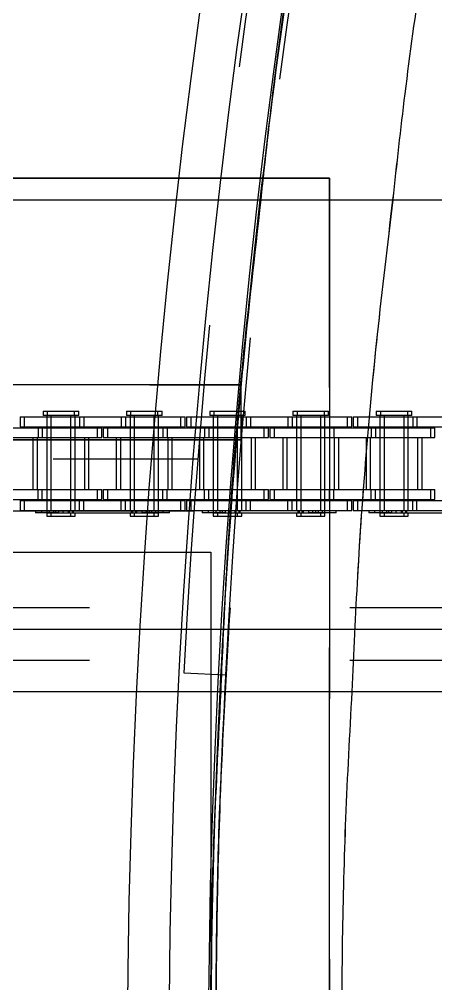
# Model space of a CAD drawing. Header units: metres. Extents: x 0 to 21025, y 0 to 14850.
# Drawn here: x 5934.5 to 5998, y 9002.1 to 9149.1 of the extents above; entities that cross this region are included whole.
import ezdxf

# ---------------------------------------------------------------- set-up
doc = ezdxf.new("R2010")
doc.units = ezdxf.units.M
doc.header["$LTSCALE"] = 25
doc.linetypes.add('HIDDEN2', pattern=[4.7625, 3.175, -1.5875])
for name, color, linetype in [('SL1', 8, 'Continuous'), ('SL4', 4, 'Continuous'), ('ST1', 7, 'HIDDEN2')]:
    doc.layers.add(name, color=color, linetype=linetype)

msp = doc.modelspace()

# ---------------------------------------------------------------- linework, layer by layer
at = {"layer": 'SL1'}
for radius, start, end in [(1215.5, 134.237972, 198.531491), (1170.7, 134.797453, 201.234448), (1164.35, 135.073034, 201.439244), (1158.35, 135.318064, 201.542777), (1158, 166.452914, 173.468343), (1158, 173.468343, 177.192224), (1221.5, 177.338295, 198.704246), (1158, 177.192224, 201.546982)]:
    msp.add_arc((7121.687, 8989.894), radius, start, end, dxfattribs=at)
for points, knots in [([(5996.058, 9261.149), (5994.359, 9254.179), (5989.693, 9235.041), (5983.359, 9203.43), (5977.177, 9167.093), (5973.212, 9139.797), (5971.648, 9124.836), (5971.311, 9121.619)], [0, 0, 0, 0, 0.1517631, 0.4167122, 0.6817795, 0.9315634, 1, 1, 1, 1]), ([(5971.356, 9121.619), (5972.02, 9127.678), (5974.046, 9146.189), (5978.724, 9176.994), (5985.277, 9213.267), (5991.096, 9241.326), (5994.992, 9256.967), (5996.034, 9261.149)], [0, 0, 0, 0, 0.1289534, 0.3939608, 0.6589681, 0.9088334, 1, 1, 1, 1]), ([(5991.484, 9121.619), (5992.078, 9127.005), (5994.021, 9144.63), (5998.565, 9174.346), (6005.011, 9210.006), (6011.064, 9238.952), (6015.255, 9255.68), (6016.625, 9261.149)], [0, 0, 0, 0, 0.1145785, 0.3749181, 0.6353739, 0.8808121, 1, 1, 1, 1]), ([(5991.485, 9121.619), (5992.079, 9127.005), (5994.022, 9144.632), (5998.565, 9174.346), (6005.012, 9210.006), (6011.065, 9238.951), (6015.255, 9255.681), (6016.625, 9261.149)], [0, 0, 0, 0, 0.1145785, 0.3749558, 0.6353331, 0.8808329, 1, 1, 1, 1]), ([(5971.311, 9121.619), (5970.355, 9113.097), (5968.083, 9092.836), (5966.107, 9067.814), (5965.406, 9051.315), (5965.206, 9046.619)], [0, 0, 0, 0, 0.3417896, 0.8126272, 1, 1, 1, 1]), ([(5965.229, 9046.619), (5965.503, 9052.746), (5966.336, 9071.387), (5968.375, 9096.407), (5970.601, 9115.232), (5971.356, 9121.619)], [0, 0, 0, 0, 0.2444679, 0.7436972, 1, 1, 1, 1]), ([(5985.251, 9046.619), (5985.517, 9052.496), (5986.338, 9070.675), (5988.401, 9095.696), (5990.67, 9114.771), (5991.485, 9121.619)], [0, 0, 0, 0, 0.2344662, 0.725208, 1, 1, 1, 1]), ([(5966.633, 9059.415), (5966.049, 9049.572), (5964.678, 9026.42), (5964.507, 9003.226), (5964.409, 8989.894)], [0, 0, 0, 0, 0.4251521, 1, 1, 1, 1]), ([(5964.409, 8989.894), (5964.494, 9002.014), (5964.647, 9023.843), (5965.827, 9045.639), (5966.352, 9055.333)], [0, 0, 0, 0, 0.5552439, 1, 1, 1, 1]), ([(6044.611, 8564.602), (6040.589, 8574.789), (6032.276, 8596.749), (6020.557, 8630.799), (6009.486, 8666.714), (5999.586, 8702.97), (5990.867, 8739.529), (5983.34, 8776.35), (5977.131, 8812.692), (5972.169, 8848.5), (5968.381, 8883.733), (5965.676, 8919.064), (5964.038, 8954.463), (5963.532, 8990.607), (5963.878, 9021.344), (5964.888, 9040.235), (5965.229, 9046.619)], [0.84982487, 0.84982487, 0.84982487, 0.84982487, 0.85984925, 0.87131388, 0.88277851, 0.89424315, 0.90570778, 0.91717241, 0.92863704, 0.93944661, 0.95025617, 0.96106573, 0.97187529, 0.98268486, 0.99414949, 1, 1, 1, 1]), ([(5965.206, 9046.619), (5964.845, 9039.522), (5963.884, 9020.628), (5963.527, 8989.177), (5964.084, 8952.316), (5965.924, 8914.775), (5968.967, 8877.317), (5973.227, 8839.975), (5978.696, 8802.792), (5985.241, 8766.51), (5992.777, 8731.153), (6001.221, 8696.739), (6010.713, 8662.599), (6021.246, 8628.764), (6032.529, 8596.081), (6040.589, 8574.789), (6044.611, 8564.602)], [0, 0, 0, 0, 0.00650388, 0.01731482, 0.02878053, 0.04024223, 0.05171025, 0.06317335, 0.07463632, 0.08610441, 0.09691127, 0.10772084, 0.11853291, 0.12933952, 0.14015047, 0.15017477, 0.15017477, 0.15017477, 0.15017477]), ([(6063.529, 8571.149), (6059.419, 8581.536), (6051.099, 8603.501), (6039.458, 8637.358), (6028.585, 8672.673), (6018.865, 8708.319), (6010.306, 8744.263), (6002.92, 8780.467), (5996.83, 8816.196), (5991.965, 8851.403), (5988.256, 8886.042), (5985.611, 8920.777), (5984.016, 8955.58), (5983.534, 8991.114), (5983.892, 9021.479), (5984.904, 9040.198), (5985.251, 9046.619)], [0.84933416, 0.84933416, 0.84933416, 0.84933416, 0.85973185, 0.87119599, 0.88265612, 0.89412257, 0.90558411, 0.91704551, 0.92851203, 0.9393174, 0.9501255, 0.96093609, 0.97174122, 0.98255069, 0.99401483, 1, 1, 1, 1]), ([(6063.529, 8571.149), (6059.419, 8581.536), (6051.099, 8603.5), (6039.458, 8637.359), (6028.586, 8672.672), (6018.865, 8708.32), (6010.307, 8744.264), (6002.92, 8780.467), (5996.83, 8816.197), (5991.966, 8851.403), (5988.256, 8886.042), (5985.612, 8920.778), (5984.017, 8955.58), (5983.534, 8991.114), (5983.893, 9021.478), (5984.904, 9040.197), (5985.251, 9046.619)], [0.84933417, 0.84933417, 0.84933417, 0.84933417, 0.85973185, 0.87119491, 0.88265798, 0.89412105, 0.90558411, 0.91704718, 0.92851025, 0.93931833, 0.95012642, 0.96093451, 0.97174259, 0.98255068, 0.99401375, 1, 1, 1, 1])]:
    msp.add_open_spline(points, degree=3, knots=knots, dxfattribs=at)
at = {"layer": 'SL4'}
for p, q in [((5540.514, 9121.619), (6330.271, 9121.619)), ((5540.514, 9056.144), (6330.277, 9056.144)), ((6490.517, 9046.619), (5540.514, 9046.619))]:
    msp.add_line(p, q, dxfattribs=at)
at = {"layer": 'ST1'}
for p, q in [((5981.821, 9124.894), (5907.774, 9124.894)), ((5907.774, 9124.894), (5981.821, 9124.894)), ((5981.821, 8854.894), (5981.821, 9124.894)), ((5981.821, 9124.894), (5981.821, 8854.894)), ((5968.321, 9093.394), (5835.321, 9093.394)), ((5835.321, 9093.394), (5968.321, 9093.394)), ((5967.598, 9084.994), (5968.321, 9093.394)), ((5968.321, 9084.994), (5968.321, 9093.394)), ((5968.321, 9084.994), (5968.321, 9093.394)), ((5938.13, 9089.384), (5942.927, 9089.384)), ((5938.13, 9089.384), (5938.13, 9088.725)), ((5942.927, 9088.725), (5938.13, 9088.725)), ((5938.683, 9088.725), (5938.683, 9074.227)), ((5938.769, 9089.384), (5938.769, 9088.725)), ((5939.322, 9088.725), (5939.322, 9074.227)), ((5942.373, 9074.227), (5942.373, 9088.725)), ((5942.927, 9089.384), (5943.566, 9089.384)), ((5942.927, 9088.725), (5942.927, 9089.384)), ((5943.566, 9088.725), (5942.927, 9088.725)), ((5943.012, 9074.227), (5943.012, 9088.725)), ((5943.566, 9088.725), (5943.566, 9089.384)), ((5950.83, 9089.384), (5955.627, 9089.384)), ((5950.83, 9089.384), (5950.83, 9088.725)), ((5955.627, 9088.725), (5950.83, 9088.725)), ((5951.383, 9088.725), (5951.383, 9074.227)), ((5951.469, 9089.384), (5951.469, 9088.725)), ((5952.022, 9088.725), (5952.022, 9074.227)), ((5955.073, 9074.227), (5955.073, 9088.725)), ((5955.627, 9089.384), (5956.266, 9089.384)), ((5955.627, 9088.725), (5955.627, 9089.384)), ((5956.266, 9088.725), (5955.627, 9088.725)), ((5955.712, 9074.227), (5955.712, 9088.725)), ((5956.266, 9088.725), (5956.266, 9089.384)), ((5963.53, 9089.384), (5968.327, 9089.384)), ((5963.53, 9089.384), (5963.53, 9088.725)), ((5968.327, 9088.725), (5963.53, 9088.725)), ((5964.083, 9088.725), (5964.083, 9074.227)), ((5964.169, 9089.384), (5964.169, 9088.725)), ((5964.722, 9088.725), (5964.722, 9074.227)), ((5967.773, 9074.227), (5967.773, 9088.725)), ((5968.327, 9089.384), (5968.966, 9089.384)), ((5968.327, 9088.725), (5968.327, 9089.384)), ((5968.966, 9088.725), (5968.327, 9088.725)), ((5968.412, 9074.227), (5968.412, 9088.725)), ((5968.966, 9088.725), (5968.966, 9089.384)), ((5976.23, 9089.384), (5981.027, 9089.384)), ((5976.23, 9089.384), (5976.23, 9088.725)), ((5981.027, 9088.725), (5976.23, 9088.725)), ((5976.783, 9088.725), (5976.783, 9074.227)), ((5976.869, 9089.384), (5976.869, 9088.725)), ((5977.422, 9088.725), (5977.422, 9074.227)), ((5980.473, 9074.227), (5980.473, 9088.725)), ((5981.027, 9089.384), (5981.666, 9089.384)), ((5981.027, 9088.725), (5981.027, 9089.384)), ((5981.666, 9088.725), (5981.027, 9088.725)), ((5981.112, 9074.227), (5981.112, 9088.725)), ((5981.666, 9088.725), (5981.666, 9089.384)), ((5988.93, 9089.384), (5993.727, 9089.384)), ((5988.93, 9089.384), (5988.93, 9088.725)), ((5993.727, 9088.725), (5988.93, 9088.725)), ((5989.483, 9088.725), (5989.483, 9074.227)), ((5989.569, 9089.384), (5989.569, 9088.725)), ((5990.122, 9088.725), (5990.122, 9074.227)), ((5993.173, 9074.227), (5993.173, 9088.725)), ((5993.727, 9089.384), (5994.366, 9089.384)), ((5993.727, 9088.725), (5993.727, 9089.384)), ((5994.366, 9088.725), (5993.727, 9088.725)), ((5993.812, 9074.227), (5993.812, 9088.725)), ((5994.366, 9088.725), (5994.366, 9089.384)), ((5934.608, 9088.541), (5943.703, 9088.541)), ((5934.608, 9088.541), (5934.608, 9087.021)), ((5935.247, 9088.541), (5935.247, 9087.021)), ((5938.683, 9088.541), (5938.683, 9087.021)), ((5939.322, 9088.541), (5939.322, 9087.021)), ((5942.373, 9087.021), (5942.373, 9088.541)), ((5943.012, 9087.021), (5943.012, 9088.541)), ((5943.703, 9088.541), (5943.703, 9087.021)), ((5943.703, 9088.541), (5950.053, 9088.541)), ((5944.342, 9088.541), (5944.342, 9087.021)), ((5950.053, 9088.541), (5950.053, 9087.021)), ((5950.053, 9088.541), (5959.148, 9088.541)), ((5950.692, 9088.541), (5950.692, 9087.021)), ((5951.383, 9088.541), (5951.383, 9087.021)), ((5952.022, 9088.541), (5952.022, 9087.021)), ((5955.073, 9087.021), (5955.073, 9088.541)), ((5955.712, 9087.021), (5955.712, 9088.541)), ((5959.148, 9088.541), (5959.787, 9088.541)), ((5959.148, 9087.021), (5959.148, 9088.541)), ((5959.787, 9087.021), (5959.787, 9088.541)), ((5960.008, 9088.541), (5969.103, 9088.541)), ((5960.008, 9088.541), (5960.008, 9087.021)), ((5960.647, 9088.541), (5960.647, 9087.021)), ((5964.083, 9088.541), (5964.083, 9087.021)), ((5964.722, 9088.541), (5964.722, 9087.021)), ((5967.773, 9087.021), (5967.773, 9088.541)), ((5968.412, 9087.021), (5968.412, 9088.541)), ((5969.103, 9088.541), (5969.103, 9087.021)), ((5969.103, 9088.541), (5975.453, 9088.541)), ((5969.742, 9088.541), (5969.742, 9087.021)), ((5975.453, 9088.541), (5975.453, 9087.021)), ((5975.453, 9088.541), (5984.548, 9088.541)), ((5976.092, 9088.541), (5976.092, 9087.021)), ((5976.783, 9088.541), (5976.783, 9087.021)), ((5977.422, 9088.541), (5977.422, 9087.021)), ((5980.473, 9087.021), (5980.473, 9088.541)), ((5981.112, 9087.021), (5981.112, 9088.541)), ((5984.548, 9088.541), (5985.187, 9088.541)), ((5984.548, 9087.021), (5984.548, 9088.541)), ((5985.187, 9087.021), (5985.187, 9088.541)), ((5985.408, 9088.541), (5994.503, 9088.541)), ((5985.408, 9088.541), (5985.408, 9087.021)), ((5986.047, 9088.541), (5986.047, 9087.021)), ((5989.483, 9088.541), (5989.483, 9087.021)), ((5990.122, 9088.541), (5990.122, 9087.021)), ((5993.173, 9087.021), (5993.173, 9088.541)), ((5993.812, 9087.021), (5993.812, 9088.541)), ((5994.503, 9088.541), (5994.503, 9087.021)), ((5994.503, 9088.541), (6000.853, 9088.541)), ((5995.142, 9088.541), (5995.142, 9087.021)), ((5931.003, 9086.869), (5937.353, 9086.869)), ((5934.608, 9087.021), (5943.703, 9087.021)), ((5937.353, 9086.869), (5937.353, 9085.349)), ((5937.353, 9086.869), (5946.448, 9086.869)), ((5937.992, 9086.869), (5937.992, 9085.349)), ((5938.683, 9086.869), (5938.683, 9085.349)), ((5939.322, 9086.869), (5939.322, 9085.349)), ((5942.373, 9085.349), (5942.373, 9086.869)), ((5943.012, 9085.349), (5943.012, 9086.869)), ((5943.703, 9087.021), (5950.053, 9087.021)), ((5946.448, 9086.869), (5947.087, 9086.869)), ((5946.448, 9085.349), (5946.448, 9086.869)), ((5947.087, 9085.349), (5947.087, 9086.869)), ((5947.308, 9086.869), (5956.403, 9086.869)), ((5947.308, 9086.869), (5947.308, 9085.349)), ((5947.947, 9086.869), (5947.947, 9085.349)), ((5950.053, 9087.021), (5959.148, 9087.021)), ((5951.383, 9086.869), (5951.383, 9085.349)), ((5952.022, 9086.869), (5952.022, 9085.349)), ((5955.073, 9085.349), (5955.073, 9086.869)), ((5955.712, 9085.349), (5955.712, 9086.869)), ((5956.403, 9086.869), (5956.403, 9085.349)), ((5956.403, 9086.869), (5962.753, 9086.869)), ((5957.042, 9086.869), (5957.042, 9085.349)), ((5959.148, 9087.021), (5959.787, 9087.021)), ((5960.008, 9087.021), (5969.103, 9087.021)), ((5962.753, 9086.869), (5962.753, 9085.349)), ((5962.753, 9086.869), (5971.848, 9086.869)), ((5963.392, 9086.869), (5963.392, 9085.349)), ((5964.083, 9086.869), (5964.083, 9085.349)), ((5964.722, 9086.869), (5964.722, 9085.349)), ((5967.773, 9085.349), (5967.773, 9086.869)), ((5968.412, 9085.349), (5968.412, 9086.869)), ((5969.103, 9087.021), (5975.453, 9087.021)), ((5971.848, 9086.869), (5972.487, 9086.869)), ((5971.848, 9085.349), (5971.848, 9086.869)), ((5972.487, 9085.349), (5972.487, 9086.869)), ((5972.708, 9086.869), (5981.803, 9086.869)), ((5972.708, 9086.869), (5972.708, 9085.349)), ((5973.347, 9086.869), (5973.347, 9085.349)), ((5975.453, 9087.021), (5984.548, 9087.021)), ((5976.783, 9086.869), (5976.783, 9085.349)), ((5977.422, 9086.869), (5977.422, 9085.349)), ((5980.473, 9085.349), (5980.473, 9086.869)), ((5981.112, 9085.349), (5981.112, 9086.869)), ((5981.803, 9086.869), (5981.803, 9085.349)), ((5981.803, 9086.869), (5988.153, 9086.869)), ((5982.442, 9086.869), (5982.442, 9085.349)), ((5984.548, 9087.021), (5985.187, 9087.021)), ((5985.408, 9087.021), (5994.503, 9087.021)), ((5988.153, 9086.869), (5988.153, 9085.349)), ((5988.153, 9086.869), (5997.248, 9086.869)), ((5988.792, 9086.869), (5988.792, 9085.349)), ((5989.483, 9086.869), (5989.483, 9085.349)), ((5990.122, 9086.869), (5990.122, 9085.349)), ((5993.173, 9085.349), (5993.173, 9086.869)), ((5993.812, 9085.349), (5993.812, 9086.869)), ((5994.503, 9087.021), (6000.853, 9087.021)), ((5997.248, 9086.869), (5997.887, 9086.869)), ((5997.248, 9085.349), (5997.248, 9086.869)), ((5997.887, 9085.349), (5997.887, 9086.869)), ((5914.821, 9084.994), (5967.598, 9084.994)), ((5967.598, 9084.994), (5914.821, 9084.994)), ((5931.003, 9085.349), (5937.353, 9085.349)), ((5936.568, 9085.349), (5936.568, 9077.419)), ((5937.207, 9085.349), (5937.207, 9077.419)), ((5937.353, 9085.349), (5946.448, 9085.349)), ((5938.683, 9085.349), (5938.683, 9077.419)), ((5939.322, 9085.349), (5939.322, 9077.419)), ((5942.373, 9077.419), (5942.373, 9085.349)), ((5943.012, 9077.419), (5943.012, 9085.349)), ((5944.488, 9077.419), (5944.488, 9085.349)), ((5945.127, 9077.419), (5945.127, 9085.349)), ((5946.448, 9085.349), (5947.087, 9085.349)), ((5947.308, 9085.349), (5956.403, 9085.349)), ((5949.268, 9085.349), (5949.268, 9077.419)), ((5949.907, 9085.349), (5949.907, 9077.419)), ((5951.383, 9085.349), (5951.383, 9077.419)), ((5952.022, 9085.349), (5952.022, 9077.419)), ((5955.073, 9077.419), (5955.073, 9085.349)), ((5955.712, 9077.419), (5955.712, 9085.349)), ((5956.403, 9085.349), (5962.753, 9085.349)), ((5957.188, 9077.419), (5957.188, 9085.349)), ((5957.827, 9077.419), (5957.827, 9085.349)), ((5961.968, 9085.349), (5961.968, 9077.419)), ((5962.607, 9085.349), (5962.607, 9077.419)), ((5962.753, 9085.349), (5971.848, 9085.349)), ((5964.083, 9085.349), (5964.083, 9077.419)), ((5964.722, 9085.349), (5964.722, 9077.419)), ((5967.598, 9084.994), (5968.321, 9084.994)), ((5968.321, 9084.994), (5967.598, 9084.994)), ((5967.773, 9077.419), (5967.773, 9085.349)), ((5968.412, 9077.419), (5968.412, 9085.349)), ((5969.888, 9077.419), (5969.888, 9085.349)), ((5970.527, 9077.419), (5970.527, 9085.349)), ((5971.848, 9085.349), (5972.487, 9085.349)), ((5972.708, 9085.349), (5981.803, 9085.349)), ((5974.668, 9085.349), (5974.668, 9077.419)), ((5975.307, 9085.349), (5975.307, 9077.419)), ((5976.783, 9085.349), (5976.783, 9077.419)), ((5977.422, 9085.349), (5977.422, 9077.419)), ((5980.473, 9077.419), (5980.473, 9085.349)), ((5981.112, 9077.419), (5981.112, 9085.349)), ((5981.803, 9085.349), (5988.153, 9085.349)), ((5982.588, 9077.419), (5982.588, 9085.349)), ((5983.227, 9077.419), (5983.227, 9085.349)), ((5987.368, 9085.349), (5987.368, 9077.419)), ((5988.007, 9085.349), (5988.007, 9077.419)), ((5988.153, 9085.349), (5997.248, 9085.349)), ((5989.483, 9085.349), (5989.483, 9077.419)), ((5990.122, 9085.349), (5990.122, 9077.419)), ((5993.173, 9077.419), (5993.173, 9085.349)), ((5993.812, 9077.419), (5993.812, 9085.349)), ((5995.288, 9077.419), (5995.288, 9085.349)), ((5995.927, 9077.419), (5995.927, 9085.349)), ((5997.248, 9085.349), (5997.887, 9085.349)), ((5701.527, 9082.101), (5961.718, 9082.101)), ((5931.003, 9077.419), (5937.353, 9077.419)), ((5937.353, 9075.899), (5937.353, 9077.419)), ((5937.353, 9077.419), (5946.448, 9077.419)), ((5937.992, 9075.899), (5937.992, 9077.419)), ((5938.683, 9077.419), (5938.683, 9075.899)), ((5939.322, 9077.419), (5939.322, 9075.899)), ((5942.373, 9075.899), (5942.373, 9077.419)), ((5943.012, 9075.899), (5943.012, 9077.419)), ((5946.448, 9077.419), (5947.087, 9077.419)), ((5946.448, 9075.899), (5946.448, 9077.419)), ((5947.087, 9075.899), (5947.087, 9077.419)), ((5947.308, 9077.419), (5956.403, 9077.419)), ((5947.308, 9077.419), (5947.308, 9075.899)), ((5947.947, 9077.419), (5947.947, 9075.899)), ((5951.383, 9077.419), (5951.383, 9075.899)), ((5952.022, 9077.419), (5952.022, 9075.899)), ((5955.073, 9075.899), (5955.073, 9077.419)), ((5955.712, 9075.899), (5955.712, 9077.419)), ((5956.403, 9075.899), (5956.403, 9077.419)), ((5956.403, 9077.419), (5962.753, 9077.419)), ((5957.042, 9075.899), (5957.042, 9077.419)), ((5962.753, 9075.899), (5962.753, 9077.419)), ((5962.753, 9077.419), (5971.848, 9077.419)), ((5963.392, 9075.899), (5963.392, 9077.419)), ((5964.083, 9077.419), (5964.083, 9075.899)), ((5964.722, 9077.419), (5964.722, 9075.899)), ((5967.773, 9075.899), (5967.773, 9077.419)), ((5968.412, 9075.899), (5968.412, 9077.419)), ((5971.848, 9077.419), (5972.487, 9077.419)), ((5971.848, 9075.899), (5971.848, 9077.419)), ((5972.487, 9075.899), (5972.487, 9077.419)), ((5972.708, 9077.419), (5981.803, 9077.419)), ((5972.708, 9077.419), (5972.708, 9075.899)), ((5973.347, 9077.419), (5973.347, 9075.899)), ((5976.783, 9077.419), (5976.783, 9075.899)), ((5977.422, 9077.419), (5977.422, 9075.899)), ((5980.473, 9075.899), (5980.473, 9077.419)), ((5981.112, 9075.899), (5981.112, 9077.419)), ((5981.803, 9075.899), (5981.803, 9077.419)), ((5981.803, 9077.419), (5988.153, 9077.419)), ((5982.442, 9075.899), (5982.442, 9077.419)), ((5988.153, 9075.899), (5988.153, 9077.419)), ((5988.153, 9077.419), (5997.248, 9077.419)), ((5988.792, 9075.899), (5988.792, 9077.419)), ((5989.483, 9077.419), (5989.483, 9075.899)), ((5990.122, 9077.419), (5990.122, 9075.899)), ((5993.173, 9075.899), (5993.173, 9077.419)), ((5993.812, 9075.899), (5993.812, 9077.419)), ((5997.248, 9077.419), (5997.887, 9077.419)), ((5997.248, 9075.899), (5997.248, 9077.419)), ((5997.887, 9075.899), (5997.887, 9077.419)), ((5931.003, 9075.899), (5937.353, 9075.899)), ((5934.608, 9075.747), (5943.703, 9075.747)), ((5934.608, 9075.747), (5934.608, 9074.227)), ((5935.247, 9075.747), (5935.247, 9074.227)), ((5937.353, 9075.899), (5946.448, 9075.899)), ((5938.683, 9075.747), (5938.683, 9073.894)), ((5939.322, 9075.747), (5939.322, 9074.227)), ((5942.373, 9074.227), (5942.373, 9075.747)), ((5943.012, 9074.227), (5943.012, 9075.747)), ((5943.703, 9074.227), (5943.703, 9075.747)), ((5943.703, 9075.747), (5950.053, 9075.747)), ((5944.342, 9074.227), (5944.342, 9075.747)), ((5946.448, 9075.899), (5947.087, 9075.899)), ((5947.308, 9075.899), (5956.403, 9075.899)), ((5950.053, 9074.227), (5950.053, 9075.747)), ((5950.053, 9075.747), (5959.148, 9075.747)), ((5950.692, 9074.227), (5950.692, 9075.747)), ((5951.383, 9075.747), (5951.383, 9074.227)), ((5952.022, 9075.747), (5952.022, 9074.227)), ((5955.073, 9074.227), (5955.073, 9075.747)), ((5955.712, 9073.894), (5955.712, 9075.747)), ((5956.403, 9075.899), (5962.753, 9075.899)), ((5959.148, 9075.747), (5959.787, 9075.747)), ((5959.148, 9074.227), (5959.148, 9075.747)), ((5959.787, 9074.227), (5959.787, 9075.747)), ((5960.008, 9075.747), (5969.103, 9075.747)), ((5960.008, 9075.747), (5960.008, 9074.227)), ((5960.647, 9075.747), (5960.647, 9074.227)), ((5962.753, 9075.899), (5971.848, 9075.899)), ((5964.083, 9075.747), (5964.083, 9073.894)), ((5964.722, 9075.747), (5964.722, 9074.227)), ((5967.773, 9074.227), (5967.773, 9075.747)), ((5968.412, 9074.227), (5968.412, 9075.747)), ((5969.103, 9074.227), (5969.103, 9075.747)), ((5969.103, 9075.747), (5975.453, 9075.747)), ((5969.742, 9074.227), (5969.742, 9075.747)), ((5971.848, 9075.899), (5972.487, 9075.899)), ((5972.708, 9075.899), (5981.803, 9075.899)), ((5975.453, 9074.227), (5975.453, 9075.747)), ((5975.453, 9075.747), (5984.548, 9075.747)), ((5976.092, 9074.227), (5976.092, 9075.747)), ((5976.783, 9075.747), (5976.783, 9074.227)), ((5977.422, 9075.747), (5977.422, 9074.227)), ((5980.473, 9074.227), (5980.473, 9075.747)), ((5981.112, 9073.894), (5981.112, 9075.747)), ((5981.803, 9075.899), (5988.153, 9075.899)), ((5984.548, 9075.747), (5985.187, 9075.747)), ((5984.548, 9074.227), (5984.548, 9075.747)), ((5985.187, 9074.227), (5985.187, 9075.747)), ((5985.408, 9075.747), (5994.503, 9075.747)), ((5985.408, 9075.747), (5985.408, 9074.227)), ((5986.047, 9075.747), (5986.047, 9074.227)), ((5988.153, 9075.899), (5997.248, 9075.899)), ((5989.483, 9075.747), (5989.483, 9073.894)), ((5990.122, 9075.747), (5990.122, 9074.227)), ((5993.173, 9074.227), (5993.173, 9075.747)), ((5993.812, 9074.227), (5993.812, 9075.747)), ((5994.503, 9074.227), (5994.503, 9075.747)), ((5994.503, 9075.747), (6000.853, 9075.747)), ((5995.142, 9074.227), (5995.142, 9075.747)), ((5997.248, 9075.899), (5997.887, 9075.899)), ((5961.115, 9074.164), (5701.527, 9074.164)), ((5934.608, 9074.227), (5943.703, 9074.227)), ((5936.976, 9074.227), (5936.976, 9073.894)), ((5940.528, 9073.894), (5936.976, 9073.894)), ((5937.937, 9073.894), (5937.937, 9074.227)), ((5939.052, 9074.227), (5939.052, 9073.858)), ((5939.691, 9074.227), (5939.691, 9073.858)), ((5940.06, 9073.894), (5940.06, 9074.227)), ((5940.528, 9073.894), (5940.528, 9074.227)), ((5940.528, 9073.894), (5953.228, 9073.894)), ((5941.167, 9073.894), (5941.167, 9074.227)), ((5942.004, 9073.858), (5942.004, 9074.227)), ((5942.147, 9073.894), (5942.147, 9074.227)), ((5942.643, 9073.858), (5942.643, 9074.227)), ((5942.786, 9073.894), (5942.786, 9074.227)), ((5943.703, 9074.227), (5950.053, 9074.227)), ((5950.053, 9074.227), (5959.148, 9074.227)), ((5951.609, 9073.894), (5951.609, 9074.227)), ((5951.752, 9074.227), (5951.752, 9073.858)), ((5952.248, 9073.894), (5952.248, 9074.227)), ((5952.391, 9074.227), (5952.391, 9073.858)), ((5953.228, 9073.894), (5953.228, 9074.227)), ((5956.459, 9073.894), (5953.228, 9073.894)), ((5953.867, 9073.894), (5953.867, 9074.227)), ((5954.335, 9073.894), (5954.335, 9074.227)), ((5954.704, 9073.858), (5954.704, 9074.227)), ((5955.343, 9073.858), (5955.343, 9074.227)), ((5956.459, 9073.894), (5956.459, 9074.227)), ((5957.419, 9073.894), (5956.459, 9073.894)), ((5957.419, 9073.894), (5957.419, 9074.227)), ((5959.148, 9074.227), (5959.787, 9074.227)), ((5960.008, 9074.227), (5969.103, 9074.227)), ((5962.376, 9074.227), (5962.376, 9073.894)), ((5965.928, 9073.894), (5962.376, 9073.894)), ((5963.336, 9073.894), (5963.336, 9074.227)), ((5964.452, 9074.227), (5964.452, 9073.858)), ((5965.091, 9074.227), (5965.091, 9073.858)), ((5965.46, 9073.894), (5965.46, 9074.227)), ((5965.928, 9073.894), (5965.928, 9074.227)), ((5965.928, 9073.894), (5978.628, 9073.894)), ((5966.567, 9073.894), (5966.567, 9074.227)), ((5967.404, 9073.858), (5967.404, 9074.227)), ((5967.547, 9073.894), (5967.547, 9074.227)), ((5968.043, 9073.858), (5968.043, 9074.227)), ((5968.186, 9073.894), (5968.186, 9074.227)), ((5969.103, 9074.227), (5975.453, 9074.227)), ((5975.453, 9074.227), (5984.548, 9074.227)), ((5977.009, 9073.894), (5977.009, 9074.227)), ((5977.152, 9074.227), (5977.152, 9073.858)), ((5977.648, 9073.894), (5977.648, 9074.227)), ((5977.791, 9074.227), (5977.791, 9073.858)), ((5978.628, 9073.894), (5978.628, 9074.227)), ((5981.859, 9073.894), (5978.628, 9073.894)), ((5979.267, 9073.894), (5979.267, 9074.227)), ((5979.735, 9073.894), (5979.735, 9074.227)), ((5980.104, 9073.858), (5980.104, 9074.227)), ((5980.743, 9073.858), (5980.743, 9074.227)), ((5981.859, 9073.894), (5981.859, 9074.227)), ((5982.819, 9073.894), (5981.859, 9073.894)), ((5982.819, 9073.894), (5982.819, 9074.227)), ((5984.548, 9074.227), (5985.187, 9074.227)), ((5985.408, 9074.227), (5994.503, 9074.227)), ((5987.776, 9074.227), (5987.776, 9073.894)), ((5991.328, 9073.894), (5987.776, 9073.894)), ((5988.736, 9073.894), (5988.736, 9074.227)), ((5989.852, 9074.227), (5989.852, 9073.858)), ((5990.491, 9074.227), (5990.491, 9073.858)), ((5990.86, 9073.894), (5990.86, 9074.227)), ((5991.328, 9073.894), (5991.328, 9074.227)), ((5991.328, 9073.894), (6004.028, 9073.894)), ((5991.967, 9073.894), (5991.967, 9074.227)), ((5992.804, 9073.858), (5992.804, 9074.227)), ((5992.947, 9073.894), (5992.947, 9074.227)), ((5993.443, 9073.858), (5993.443, 9074.227)), ((5993.586, 9073.894), (5993.586, 9074.227)), ((5994.503, 9074.227), (6000.853, 9074.227)), ((5942.373, 9073.858), (5938.683, 9073.858)), ((5938.683, 9073.858), (5938.683, 9073.384)), ((5938.683, 9073.384), (5942.373, 9073.384)), ((5939.322, 9073.858), (5939.322, 9073.384)), ((5943.012, 9073.858), (5942.373, 9073.858)), ((5942.373, 9073.384), (5942.373, 9073.858)), ((5942.373, 9073.384), (5943.012, 9073.384)), ((5943.012, 9073.384), (5943.012, 9073.858)), ((5955.073, 9073.858), (5951.383, 9073.858)), ((5951.383, 9073.858), (5951.383, 9073.384)), ((5951.383, 9073.384), (5955.073, 9073.384)), ((5952.022, 9073.858), (5952.022, 9073.384)), ((5955.712, 9073.858), (5955.073, 9073.858)), ((5955.073, 9073.384), (5955.073, 9073.858)), ((5955.073, 9073.384), (5955.712, 9073.384)), ((5955.712, 9073.384), (5955.712, 9073.858)), ((5967.773, 9073.858), (5964.083, 9073.858)), ((5964.083, 9073.858), (5964.083, 9073.384)), ((5964.083, 9073.384), (5967.773, 9073.384)), ((5964.722, 9073.858), (5964.722, 9073.384)), ((5968.412, 9073.858), (5967.773, 9073.858)), ((5967.773, 9073.384), (5967.773, 9073.858)), ((5967.773, 9073.384), (5968.412, 9073.384)), ((5968.412, 9073.384), (5968.412, 9073.858)), ((5980.473, 9073.858), (5976.783, 9073.858)), ((5976.783, 9073.858), (5976.783, 9073.384)), ((5976.783, 9073.384), (5980.473, 9073.384)), ((5977.422, 9073.858), (5977.422, 9073.384)), ((5981.112, 9073.858), (5980.473, 9073.858)), ((5980.473, 9073.384), (5980.473, 9073.858)), ((5980.473, 9073.384), (5981.112, 9073.384)), ((5981.112, 9073.384), (5981.112, 9073.858)), ((5993.173, 9073.858), (5989.483, 9073.858)), ((5989.483, 9073.858), (5989.483, 9073.384)), ((5989.483, 9073.384), (5993.173, 9073.384)), ((5990.122, 9073.858), (5990.122, 9073.384)), ((5993.812, 9073.858), (5993.173, 9073.858)), ((5993.173, 9073.384), (5993.173, 9073.858)), ((5993.173, 9073.384), (5993.812, 9073.384)), ((5993.812, 9073.384), (5993.812, 9073.858)), ((5889.187, 9067.894), (5963.687, 9067.894)), ((5963.687, 9067.894), (5963.687, 8994.894)), ((5963.687, 9067.894), (5963.687, 9067.894)), ((6540.514, 9059.381), (5540.514, 9059.381)), ((5540.514, 9056.144), (6330.277, 9056.144)), ((6540.514, 9051.381), (5540.514, 9051.381)), ((5959.586, 9049.489), (5965.928, 9049.164))]:
    msp.add_line(p, q, dxfattribs=at)
for radius in [1163.627, 1157.277]:
    msp.add_arc((7121.687, 8989.894), radius, 162.722567, 177.06431, dxfattribs=at)
msp.add_open_spline([(5985.251, 9046.619), (5985.516, 9052.494), (5986.338, 9070.675), (5988.401, 9095.696), (5990.67, 9114.773), (5991.484, 9121.619)], degree=3, knots=[0, 0, 0, 0, 0.2343867, 0.7252737, 1, 1, 1, 1], dxfattribs=at)

doc.saveas('drawing.dxf')
